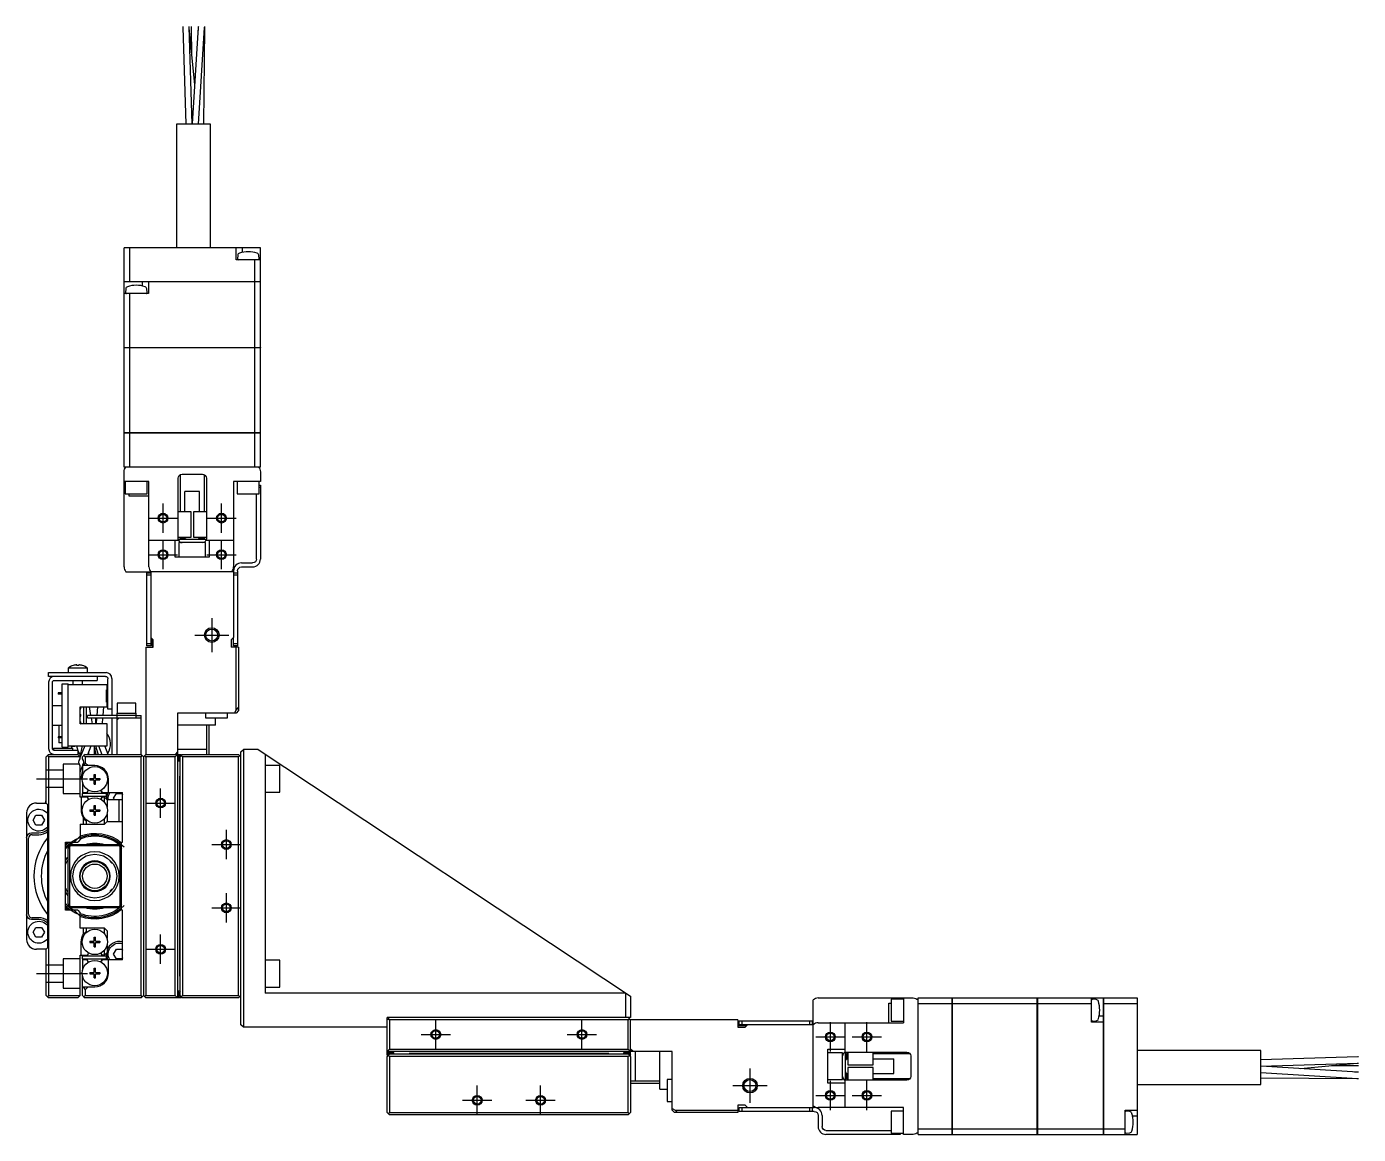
# Model space of a CAD drawing. Extents: x 0 to 1130, y -8 to 906.
# Drawn here: x 0 to 273.4, y 330.9 to 558.3 of the extents above; entities that cross this region are included whole.
import ezdxf

# ---------------------------------------------------------------- set-up
doc = ezdxf.new("R2010")
doc.units = 0
doc.header["$LTSCALE"] = 0.5
doc.linetypes.add('CENTER', pattern=[50.8, 31.75, -6.35, 6.35, -6.35])
doc.linetypes.add('DASHED', pattern=[19.05, 12.7, -6.35])
for name, color, linetype in [('MSM_CENTER', 1, 'CENTER'), ('MSM_CONTINUOUS', 7, 'CONTINUOUS'), ('MSM_DASHED', 4, 'DASHED'), ('MSM_NARROW', 5, 'CONTINUOUS')]:
    doc.layers.add(name, color=color, linetype=linetype)

msp = doc.modelspace()

# ---------------------------------------------------------------- linework, layer by layer
at = {"layer": 'MSM_CENTER'}
for p, q in [((28, 454.43), (28, 460.43)), ((40, 454.43), (40, 460.43)), ((25, 457.43), (31, 457.43)), ((37, 457.43), (43, 457.43)), ((28, 446.93), (28, 452.93)), ((40, 446.93), (40, 452.93)), ((25, 449.93), (31, 449.93)), ((37, 449.93), (43, 449.93)), ((38, 436.93), (38, 429.93)), ((34.5, 433.43), (41.5, 433.43)), ((2, 403.93), (12.5, 403.93)), ((27.5, 395.93), (27.5, 401.93)), ((24.5, 398.93), (30.5, 398.93)), ((41, 387.43), (41, 393.43)), ((38, 390.43), (44, 390.43)), ((41, 374.43), (41, 380.43)), ((38, 377.43), (44, 377.43)), ((27.5, 365.93), (27.5, 371.93)), ((24.5, 368.93), (30.5, 368.93)), ((2, 363.93), (12.5, 363.93)), ((84, 348.43), (84, 354.43)), ((114, 348.43), (114, 354.43)), ((165, 347.93), (165, 353.93)), ((172.5, 347.93), (172.5, 353.93)), ((81, 351.43), (87, 351.43)), ((111, 351.43), (117, 351.43)), ((162, 350.93), (168, 350.93)), ((169.5, 350.93), (175.5, 350.93)), ((148.5, 344.43), (148.5, 337.43)), ((165, 335.93), (165, 341.93)), ((172.5, 335.93), (172.5, 341.93)), ((92.5, 334.93), (92.5, 340.93)), ((105.5, 334.93), (105.5, 340.93)), ((145, 340.93), (152, 340.93)), ((89.5, 337.93), (95.5, 337.93)), ((102.5, 337.93), (108.5, 337.93)), ((162, 338.93), (168, 338.93)), ((169.5, 338.93), (175.5, 338.93))]:
    msp.add_line(p, q, dxfattribs=at)
at = {"layer": 'MSM_CONTINUOUS'}
for p, q in [((32.05, 558.33), (32.06, 558.21)), ((32.06, 558.21), (32.7, 538.33)), ((33.35, 558.26), (33.35, 558.33)), ((34, 538.33), (33.35, 558.26)), ((33.38, 558.05), (33.36, 558.33)), ((34.51, 546.48), (33.38, 558.05)), ((33.86, 557.66), (33.85, 558.33)), ((35.24, 558.21), (34, 538.35)), ((35.24, 558.33), (35.2, 557.55)), ((35.25, 558.33), (35.24, 558.21)), ((35.3, 538.33), (36.54, 558.13)), ((36.4, 538.33), (36.55, 558)), ((36.54, 558.13), (36.55, 558.33)), ((36.55, 558), (36.55, 558.33)), ((33.89, 552.81), (33.86, 557.66)), ((37.77, 538.33), (30.77, 538.33)), ((30.77, 538.33), (30.77, 512.93)), ((37.77, 512.93), (37.77, 538.33)), ((20, 506.04), (20, 512.93)), ((48, 512.93), (20, 512.93)), ((21.16, 506.04), (21.16, 512.93)), ((43, 510.43), (43, 512.93)), ((43.34, 511.41), (43.27, 510.64)), ((44.25, 512.93), (44.25, 511.99)), ((47.73, 510.64), (47.66, 511.41)), ((48, 506.04), (48, 512.93)), ((48, 510.43), (43, 510.43)), ((46.85, 506.04), (46.85, 510.43)), ((20, 506.04), (48, 506.04)), ((20, 492.43), (20, 506.03)), ((20, 506.03), (48, 506.03)), ((20.01, 506.03), (20.01, 506.04)), ((21.17, 506.03), (21.17, 506.04)), ((23.75, 506.03), (23.75, 505.1)), ((25, 506.03), (25, 503.53)), ((46.84, 506.03), (46.84, 506.04)), ((46.85, 492.43), (46.85, 506.03)), ((47.99, 506.03), (47.99, 506.04)), ((48, 492.43), (48, 506.03)), ((25, 503.53), (20, 503.53)), ((20.34, 504.52), (20.27, 503.75)), ((21.16, 492.43), (21.16, 503.53)), ((24.73, 503.75), (24.66, 504.52)), ((20, 492.43), (48, 492.43)), ((20, 474.93), (20, 492.42)), ((48, 492.42), (20, 492.42)), ((20.01, 492.43), (20.01, 492.42)), ((21.16, 474.93), (21.16, 492.42)), ((21.17, 492.43), (21.17, 492.42)), ((46.84, 492.43), (46.84, 492.42)), ((46.85, 474.93), (46.85, 492.42)), ((47.99, 492.43), (47.99, 492.42)), ((48, 474.93), (48, 492.42)), ((20, 474.93), (48, 474.93)), ((20, 467.93), (20, 474.92)), ((48, 474.92), (20, 474.92)), ((20.01, 474.93), (20.01, 474.92)), ((21.16, 467.93), (21.16, 474.92)), ((21.17, 474.93), (21.17, 474.92)), ((46.84, 474.93), (46.84, 474.92)), ((46.85, 467.93), (46.85, 474.92)), ((47.99, 474.93), (47.99, 474.92)), ((48, 467.93), (48, 474.92)), ((48, 467.93), (20, 467.93)), ((20, 447.43), (20, 466.93)), ((25.1, 464.93), (20, 464.93)), ((20.25, 464.93), (20.25, 462.43)), ((24.75, 462.43), (24.75, 464.93)), ((25.1, 447.43), (25.1, 464.93)), ((31.1, 453.23), (31.1, 465.63)), ((31.5, 466.32), (31.5, 458.73)), ((31.9, 466.43), (36.1, 466.43)), ((36.5, 458.73), (36.5, 466.32)), ((36.9, 465.63), (36.9, 453.23)), ((42.5, 464.93), (42.5, 447.43)), ((48, 464.93), (42.5, 464.93)), ((43.25, 464.93), (43.25, 462.43)), ((47.75, 462.43), (47.75, 464.93)), ((48, 466.93), (48, 464.93)), ((20.25, 462.43), (24.75, 462.43)), ((21.05, 461.93), (21.05, 462.43)), ((35.5, 462.93), (32.5, 462.93)), ((32.5, 458.73), (32.5, 462.93)), ((35.5, 458.73), (35.5, 462.93)), ((43.25, 462.43), (47.75, 462.43)), ((47.2, 449.03), (47.2, 462.43)), ((47.75, 464.23), (48, 464.23)), ((48, 463.73), (47.75, 463.73)), ((48, 464.23), (48, 449.03)), ((25.1, 461.93), (21.05, 461.93)), ((33.75, 458.73), (31.1, 458.73)), ((33.75, 453.53), (33.75, 458.73)), ((36.9, 458.73), (34.25, 458.73)), ((34.25, 458.73), (34.25, 453.53)), ((25.1, 452.93), (31.13, 452.93)), ((30.5, 449.43), (30.5, 452.93)), ((31.1, 453.53), (33.75, 453.53)), ((36.88, 453.03), (31.12, 453.03)), ((31.13, 452.93), (31.13, 453.02)), ((31.16, 452.93), (31.13, 453.02)), ((36.75, 452.43), (31.25, 452.43)), ((31.25, 452.43), (31.25, 449.43)), ((31.5, 453.53), (31.5, 453.23)), ((31.5, 453.23), (32.5, 453.23)), ((31.5, 453.23), (31.7, 453.03)), ((32.5, 453.23), (32.5, 453.53)), ((32.87, 453.03), (32.5, 453.23)), ((34.25, 453.53), (36.9, 453.53)), ((35.5, 453.23), (35.13, 453.03)), ((35.5, 453.23), (35.5, 453.53)), ((35.5, 453.23), (36.5, 453.23)), ((36.3, 453.03), (36.5, 453.23)), ((36.5, 453.23), (36.5, 453.53)), ((36.75, 449.43), (36.75, 452.43)), ((36.87, 453.02), (36.85, 452.95)), ((36.87, 452.93), (36.87, 453.02)), ((36.87, 452.93), (42.5, 452.93)), ((37.5, 452.93), (37.5, 449.43)), ((37.5, 449.43), (30.5, 449.43)), ((20.38, 446.43), (25.48, 446.43)), ((24.7, 431.23), (24.7, 446.23)), ((24.7, 446.23), (25.5, 446.23)), ((25.5, 445.73), (24.7, 445.73)), ((25.5, 446.43), (25.5, 431.23)), ((42.5, 446.43), (25.5, 446.43)), ((42.5, 446.63), (42.5, 432.93)), ((42.5, 446.23), (43.3, 446.23)), ((43.3, 445.73), (42.5, 445.73)), ((43.3, 446.63), (43.3, 431.23)), ((44.1, 448.23), (46.4, 448.23)), ((44.1, 447.43), (46.4, 447.43)), ((25.5, 432.93), (26, 432.43)), ((25.75, 432.68), (25.75, 430.93)), ((26, 430.93), (26, 432.43)), ((42, 432.43), (42.5, 432.93)), ((42, 432.43), (42, 430.93)), ((42.5, 431.23), (42.5, 432.93)), ((24.5, 430.93), (24.5, 408.93)), ((24.5, 430.93), (26, 430.93)), ((24.7, 431.73), (25.5, 431.73)), ((25.5, 431.23), (24.7, 431.23)), ((43.5, 430.93), (42, 430.93)), ((42.5, 431.73), (43.3, 431.73)), ((43.3, 431.23), (42.5, 431.23)), ((43, 418.04), (43, 430.93)), ((43.5, 430.93), (43.5, 417.93)), ((12.5, 426.63), (8.5, 426.63)), ((8.5, 426.63), (8.5, 425.73)), ((9.57, 427.19), (9.55, 427.19)), ((10.3, 427.19), (10.3, 427.32)), ((10.7, 427.19), (10.3, 427.19)), ((10.7, 427.32), (10.7, 427.19)), ((11.45, 427.19), (11.43, 427.19)), ((12.5, 425.73), (12.5, 426.63)), ((4.5, 424.93), (4.5, 425.73)), ((4.5, 425.73), (16.3, 425.73)), ((16.2, 424.93), (4.5, 424.93)), ((5.7, 424.13), (14.5, 424.13)), ((9.5, 424.13), (9.5, 423.18)), ((11.5, 423.18), (11.5, 424.13)), ((14.5, 424.93), (14.5, 424.13)), ((16.7, 418.23), (16.7, 424.43)), ((17.5, 424.53), (17.5, 418.23)), ((4.5, 423.73), (4.5, 410.13)), ((5.3, 410.13), (5.3, 423.73)), ((7.3, 421.56), (6.5, 421.56)), ((6.5, 421.56), (6.5, 421.31)), ((7.3, 421.31), (6.5, 421.31)), ((7.3, 410.43), (7.3, 423.43)), ((7.3, 423.43), (8.5, 423.43)), ((8.5, 410.43), (8.5, 423.43)), ((16.5, 423.18), (8.5, 423.18)), ((16.4, 419.68), (16.4, 422.18)), ((16.5, 422.18), (16.4, 422.18)), ((16.4, 421.38), (16.5, 421.38)), ((16.5, 422.18), (16.5, 423.18)), ((16.5, 420.48), (16.5, 421.38)), ((16.5, 421.18), (16.7, 421.18)), ((7.3, 418.93), (5.3, 418.93)), ((11, 418.68), (16.5, 418.68)), ((11, 415.18), (11, 418.68)), ((11.7, 418.68), (11.7, 415.18)), ((12.2, 418.68), (12.2, 415.18)), ((13.21, 416.93), (12.9, 418.68)), ((14.57, 418.68), (14.41, 416.93)), ((15.72, 416.93), (15.88, 418.68)), ((16.4, 421.01), (16.5, 421.01)), ((16.4, 420.86), (16.5, 420.86)), ((16.4, 420.48), (16.5, 420.48)), ((16.5, 419.68), (16.4, 419.68)), ((16.5, 418.68), (16.5, 419.68)), ((22.4, 419.43), (18.6, 419.43)), ((18.6, 419.43), (18.6, 417.43)), ((22.4, 417.43), (22.4, 419.43)), ((43, 418.04), (43.5, 418.54)), ((12.5, 416.43), (12.5, 416.93)), ((22.5, 416.93), (12.5, 416.93)), ((12.5, 416.43), (23.5, 416.43)), ((13.52, 415.18), (13.3, 416.43)), ((14.14, 416.43), (14.11, 415.18)), ((14.37, 416.43), (14.25, 415.18)), ((15.56, 415.18), (15.67, 416.43)), ((17.5, 418.23), (16.7, 418.23)), ((17.47, 418.23), (17.47, 416.93)), ((17.47, 416.43), (17.47, 408.93)), ((18.5, 417.43), (18.5, 408.93)), ((18.5, 417.43), (22.5, 417.43)), ((18.5, 415.93), (19, 416.43)), ((22.5, 416.43), (22.5, 417.43)), ((22.5, 416.93), (23.5, 416.93)), ((23.5, 408.93), (23.5, 416.93)), ((31, 417.43), (31, 358.93)), ((43, 417.43), (31, 417.43)), ((36.75, 417.43), (36.75, 416.43)), ((36.75, 416.43), (41.25, 416.43)), ((38.75, 414.93), (38.75, 416.43)), ((41.25, 416.43), (41.25, 417.43)), ((42.69, 417.43), (43, 418.04)), ((43.5, 417.93), (43, 417.43)), ((5.3, 414.93), (7.3, 414.93)), ((6.62, 414.93), (6.62, 412.56)), ((16.5, 415.18), (11, 415.18)), ((16.5, 410.68), (16.5, 415.18)), ((38.75, 414.93), (31, 414.93)), ((37, 408.93), (37, 414.93)), ((37.5, 408.93), (37.5, 414.93)), ((5.5, 410.23), (9.5, 410.23)), ((5.5, 410.23), (5.5, 409.78)), ((6.5, 412.56), (6.5, 412.31)), ((7.3, 412.56), (6.5, 412.56)), ((7.3, 412.31), (6.5, 412.31)), ((6.62, 412.31), (6.62, 411.32)), ((7.3, 411.32), (6.62, 411.32)), ((7.3, 410.43), (8.5, 410.43)), ((8.5, 410.68), (16.5, 410.68)), ((9.19, 410.52), (9.19, 410.23)), ((9.9, 410.52), (9.19, 410.52)), ((9.5, 409.73), (9.5, 410.23)), ((9.9, 410.68), (9.9, 410.52)), ((11.41, 410.68), (10.94, 408.5)), ((11.98, 410.68), (11, 408.38)), ((12.54, 408.93), (13.28, 410.68)), ((13.91, 408.93), (13.94, 410.68)), ((14.15, 410.68), (14.71, 408.93)), ((14.72, 410.68), (15.46, 408.93)), ((16.77, 408.93), (16.02, 410.68)), ((4, 408.43), (4.5, 408.93)), ((4, 398.93), (4, 408.43)), ((4.25, 408.68), (4.5, 408.43)), ((4.5, 408.93), (10.5, 408.93)), ((4.5, 408.43), (4.5, 359.43)), ((11, 408.43), (4.5, 408.43)), ((10.5, 409.73), (5.7, 409.73)), ((10.5, 409.73), (10.5, 408.93)), ((10.5, 408.93), (11, 408.43)), ((11, 407.99), (11, 408.43)), ((11.5, 408.43), (11.75, 408.68)), ((11.5, 407.99), (11.5, 408.43)), ((12, 408.93), (11.75, 408.68)), ((11.75, 408.68), (12, 408.43)), ((12, 408.93), (23.5, 408.93)), ((12, 408.43), (12, 407.23)), ((23.5, 408.43), (12, 408.43)), ((12.71, 409.35), (12.71, 408.93)), ((14.08, 408.93), (13.94, 409.87)), ((14.06, 409.67), (14.2, 408.93)), ((24, 408.43), (23.5, 408.93)), ((23.5, 408.43), (23.75, 408.68)), ((23.5, 359.43), (23.5, 408.43)), ((24.25, 408.68), (24, 408.43)), ((24, 408.43), (24, 359.43)), ((24.5, 408.93), (24.25, 408.68)), ((24.5, 408.43), (24.25, 408.68)), ((24.5, 408.93), (31.7, 408.93)), ((24.5, 408.43), (24.5, 359.43)), ((30.5, 408.43), (24.5, 408.43)), ((31, 409.43), (30.5, 408.93)), ((31, 408.93), (30.5, 408.43)), ((30.5, 359.43), (30.5, 408.43)), ((37, 409.93), (31, 409.93)), ((31.2, 408.93), (31.2, 407.53)), ((31.5, 407.53), (31.2, 407.53)), ((31.4, 408.53), (31.4, 407.83)), ((32, 408.93), (31.5, 408.43)), ((31.5, 359.43), (31.5, 408.43)), ((31.7, 408.93), (31.8, 408.83)), ((31.7, 408.83), (31.9, 408.83)), ((31.75, 408.68), (32, 408.43)), ((32, 408.93), (43.5, 408.93)), ((32, 408.43), (32, 359.43)), ((43.5, 408.43), (32, 408.43)), ((44, 408.43), (43.5, 408.93)), ((43.5, 408.43), (43.75, 408.68)), ((43.5, 359.43), (43.5, 408.43)), ((44, 409.43), (44.5, 409.93)), ((44, 353.43), (44, 409.43)), ((44.5, 409.93), (44.5, 352.93)), ((47.5, 409.93), (44.5, 409.93)), ((47.5, 409.93), (124, 359.3)), ((49, 408.94), (49, 359.93)), ((11, 400.13), (11, 406.67)), ((11, 405.31), (11.5, 406.49)), ((11.17, 403.93), (11.5, 405.45)), ((11.5, 406.67), (11.5, 404.54)), ((14, 406.63), (11.5, 406.63)), ((12, 407.23), (11.58, 406.63)), ((12.6, 406.63), (12, 407.23)), ((13.86, 404.83), (14.15, 404.83)), ((13.86, 404.04), (13.86, 404.83)), ((14.15, 404.04), (14.15, 404.83)), ((52, 406.68), (49, 406.68)), ((52, 401.18), (52, 406.68)), ((11.4, 403.93), (11, 403.93)), ((11.5, 403.12), (11.5, 401.13)), ((13, 403.98), (13.8, 403.98)), ((13, 403.98), (13, 403.69)), ((13, 403.69), (13.8, 403.69)), ((13.53, 403.69), (13.53, 403.98)), ((14.15, 404.3), (13.86, 404.3)), ((13.86, 402.83), (13.86, 403.63)), ((13.86, 403.36), (14.15, 403.36)), ((13.86, 402.83), (14.15, 402.83)), ((14.15, 402.83), (14.15, 403.63)), ((14.21, 403.98), (15, 403.98)), ((14.21, 403.69), (15, 403.69)), ((14.47, 403.69), (14.47, 403.98)), ((15, 403.98), (15, 403.69)), ((16.8, 401.13), (16.8, 403.83)), ((31.39, 404.43), (31.39, 363.43)), ((31.5, 404.43), (31.39, 404.43)), ((3.88, 398.93), (4, 399.63)), ((12.46, 400.13), (11, 400.13)), ((11.2, 400.13), (11.2, 397.43)), ((11.39, 400.93), (11.39, 400.33)), ((16.39, 400.93), (11.39, 400.93)), ((11.39, 400.33), (16.39, 400.33)), ((11.5, 401.13), (12.46, 401.13)), ((12.46, 401.13), (12.63, 401.42)), ((12.46, 400.13), (12.63, 399.84)), ((15.37, 401.42), (15.54, 401.13)), ((15.37, 399.84), (15.54, 400.13)), ((15.54, 401.13), (19.7, 401.13)), ((16, 400.13), (15.54, 400.13)), ((16, 399.09), (16, 400.13)), ((16, 400.13), (16.5, 399.63)), ((16.39, 400.33), (16.39, 400.93)), ((16.5, 399.63), (16.5, 398.14)), ((19.7, 399.63), (16.5, 399.63)), ((17.85, 399.93), (18.42, 400.93)), ((18.02, 399.63), (17.85, 399.93)), ((18.42, 400.93), (19.58, 400.93)), ((19, 395.13), (19, 399.63)), ((19.58, 400.93), (19.7, 400.72)), ((19.7, 390.93), (19.7, 401.13)), ((49, 401.18), (52, 401.18)), ((0, 396.93), (0, 370.93)), ((1.35, 395.43), (1.92, 396.43)), ((1.92, 396.43), (3.08, 396.43)), ((2, 398.93), (4, 398.93)), ((3.08, 396.43), (3.65, 395.43)), ((4.35, 398.58), (4, 398.93)), ((4.35, 369.28), (4.35, 398.58)), ((13, 397.58), (13.8, 397.58)), ((13, 397.58), (13, 397.29)), ((13, 397.29), (13.8, 397.29)), ((13.53, 397.29), (13.53, 397.58)), ((13.86, 398.43), (14.15, 398.43)), ((13.86, 397.64), (13.86, 398.43)), ((14.15, 397.9), (13.86, 397.9)), ((13.86, 396.43), (13.86, 397.23)), ((13.86, 396.96), (14.15, 396.96)), ((13.86, 396.43), (14.15, 396.43)), ((14.15, 397.64), (14.15, 398.43)), ((14.15, 396.43), (14.15, 397.23)), ((14.21, 397.58), (15, 397.58)), ((14.21, 397.29), (15, 397.29)), ((14.47, 397.29), (14.47, 397.58)), ((15, 397.58), (15, 397.29)), ((16.5, 396.72), (16.5, 395.13)), ((1.92, 394.43), (1.35, 395.43)), ((3.08, 394.43), (1.92, 394.43)), ((3.65, 395.43), (3.08, 394.43)), ((11, 394.63), (16, 394.63)), ((11, 394.63), (11, 391.43)), ((11.7, 394.63), (11.7, 395.83)), ((12.2, 395.29), (12.2, 394.63)), ((16, 394.63), (16, 395.77)), ((16.5, 395.13), (16, 394.63)), ((16.5, 395.13), (19.7, 395.13)), ((0.38, 376.16), (0.38, 391.7)), ((1, 392.83), (2.5, 392.83)), ((1.13, 392.45), (2.5, 392.45)), ((9.79, 390.93), (11, 392.14)), ((11, 391.43), (10.5, 390.93)), ((8, 390.93), (10.5, 390.93)), ((8, 376.93), (8, 390.93)), ((8.5, 389.63), (8.8, 389.93)), ((8.5, 378.23), (8.5, 389.63)), ((9, 390.13), (8.8, 389.93)), ((8.8, 389.93), (8.8, 377.93)), ((9, 390.13), (9.3, 390.43)), ((19, 390.13), (9, 390.13)), ((9.3, 390.43), (18.7, 390.43)), ((18.7, 390.43), (19, 390.13)), ((19.2, 389.93), (19, 390.13)), ((19.2, 377.93), (19.2, 389.93)), ((19.2, 389.93), (19.5, 389.63)), ((19.5, 376.93), (19.5, 390.93)), ((19.5, 390.93), (19.7, 390.93)), ((17.2, 386.91), (17.2, 387.09)), ((17.2, 386.91), (17.43, 386.68)), ((17.43, 386.85), (17.43, 386.68)), ((17.43, 386.68), (17.56, 386.68)), ((17.56, 386.68), (17.56, 386.68)), ((11.04, 382.87), (11.04, 382.87)), ((16.97, 382.87), (16.97, 382.87)), ((12.56, 381.13), (12.63, 381.13)), ((12.69, 381.07), (12.63, 381.13)), ((15.38, 381.13), (15.31, 381.07)), ((15.38, 381.13), (15.44, 381.13)), ((17.43, 381.18), (17.2, 380.96)), ((17.2, 380.77), (17.2, 380.96)), ((17.43, 381.18), (17.43, 381.01)), ((17.56, 381.18), (17.43, 381.18)), ((8.8, 377.93), (8.5, 378.23)), ((8.8, 377.93), (9, 377.73)), ((9, 377.73), (19, 377.73)), ((9.3, 377.43), (9, 377.73)), ((18.7, 377.43), (9.3, 377.43)), ((19, 377.73), (18.7, 377.43)), ((19, 377.73), (19.2, 377.93)), ((19.5, 378.23), (19.2, 377.93)), ((2.5, 375.03), (1, 375.03)), ((2.5, 375.41), (1.13, 375.41)), ((10.5, 376.93), (8, 376.93)), ((11, 375.72), (9.79, 376.93)), ((10.5, 376.93), (11, 376.43)), ((11, 373.23), (11, 376.43)), ((19.7, 376.93), (19.5, 376.93)), ((19.7, 366.73), (19.7, 376.93)), ((1.35, 372.43), (1.92, 373.43)), ((1.92, 371.43), (1.35, 372.43)), ((1.92, 373.43), (3.08, 373.43)), ((3.08, 373.43), (3.65, 372.43)), ((3.65, 372.43), (3.08, 371.43)), ((16, 373.23), (11, 373.23)), ((11.7, 372.03), (11.7, 373.23)), ((12.2, 373.23), (12.2, 372.58)), ((16, 372.09), (16, 373.23)), ((16, 373.23), (16.5, 372.73)), ((16.5, 372.73), (16.5, 371.14)), ((3.08, 371.43), (1.92, 371.43)), ((4, 368.93), (4.35, 369.28)), ((11.2, 367.73), (11.2, 370.43)), ((13, 370.58), (13.8, 370.58)), ((13, 370.58), (13, 370.29)), ((13, 370.29), (13.8, 370.29)), ((13.53, 370.29), (13.53, 370.58)), ((13.86, 371.43), (14.15, 371.43)), ((13.86, 370.64), (13.86, 371.43)), ((14.15, 370.9), (13.86, 370.9)), ((13.86, 369.43), (13.86, 370.23)), ((13.86, 369.96), (14.15, 369.96)), ((13.86, 369.43), (14.15, 369.43)), ((14.15, 370.64), (14.15, 371.43)), ((14.15, 369.43), (14.15, 370.23)), ((14.21, 370.58), (15, 370.58)), ((14.21, 370.29), (15, 370.29)), ((14.47, 370.29), (14.47, 370.58)), ((15, 370.58), (15, 370.29)), ((16.5, 369.72), (16.5, 368.23)), ((4, 368.93), (2, 368.93)), ((4, 359.43), (4, 368.93)), ((11, 367.73), (12.46, 367.73)), ((11, 359.43), (11, 367.73)), ((11.39, 367.53), (11.39, 366.93)), ((16.39, 367.53), (11.39, 367.53)), ((11.39, 366.93), (16.39, 366.93)), ((12.46, 366.73), (11.5, 366.73)), ((11.5, 366.73), (11.5, 364.74)), ((12.63, 368.02), (12.46, 367.73)), ((12.63, 366.44), (12.46, 366.73)), ((15.54, 367.73), (15.37, 368.02)), ((15.54, 366.73), (15.37, 366.44)), ((16, 367.73), (15.54, 367.73)), ((19.7, 366.73), (15.54, 366.73)), ((16, 367.73), (16, 368.77)), ((16.5, 368.23), (16, 367.73)), ((16.39, 366.93), (16.39, 367.53)), ((16.8, 364.03), (16.8, 366.73)), ((17.85, 367.93), (18.42, 368.93)), ((18.42, 366.93), (17.85, 367.93)), ((18.42, 368.93), (19.58, 368.93)), ((19.58, 366.93), (18.42, 366.93)), ((19.58, 368.93), (19.7, 368.72)), ((19.7, 367.14), (19.58, 366.93)), ((52, 366.68), (49, 366.68)), ((52, 361.18), (52, 366.68)), ((11.4, 363.93), (11, 363.93)), ((13, 364.18), (13.8, 364.18)), ((13, 364.18), (13, 363.89)), ((13, 363.89), (13.8, 363.89)), ((13.53, 363.89), (13.53, 364.18)), ((13.86, 365.03), (14.15, 365.03)), ((13.86, 364.24), (13.86, 365.03)), ((14.15, 364.5), (13.86, 364.5)), ((13.86, 363.03), (13.86, 363.83)), ((14.15, 364.24), (14.15, 365.03)), ((14.15, 363.03), (14.15, 363.83)), ((14.21, 364.18), (15, 364.18)), ((14.21, 363.89), (15, 363.89)), ((14.47, 363.89), (14.47, 364.18)), ((15, 364.18), (15, 363.89)), ((11.5, 359.43), (11.5, 363.32)), ((11.5, 361.23), (14, 361.23)), ((11.58, 361.23), (12, 360.63)), ((12, 360.63), (12.6, 361.23)), ((13.86, 363.56), (14.15, 363.56)), ((13.86, 363.03), (14.15, 363.03)), ((31.5, 363.43), (31.39, 363.43)), ((49, 361.18), (52, 361.18)), ((4.5, 358.93), (4, 359.43)), ((4.5, 359.43), (4.25, 359.18)), ((4.5, 359.43), (11, 359.43)), ((10.5, 358.93), (4.5, 358.93)), ((11, 359.43), (10.5, 358.93)), ((11.75, 359.18), (11.5, 359.43)), ((12, 359.43), (11.75, 359.18)), ((11.75, 359.18), (12, 358.93)), ((12, 360.63), (12, 359.43)), ((12, 359.43), (23.5, 359.43)), ((23.5, 358.93), (12, 358.93)), ((23.75, 359.18), (23.5, 359.43)), ((23.5, 358.93), (24, 359.43)), ((24, 359.43), (24.5, 358.93)), ((24.25, 359.18), (24.5, 359.43)), ((24.5, 359.43), (30.5, 359.43)), ((31.7, 358.93), (24.5, 358.93)), ((30.5, 359.43), (31, 358.93)), ((31.5, 360.33), (31.2, 360.33)), ((31.2, 358.93), (31.2, 360.33)), ((31.4, 360.03), (31.4, 359.33)), ((31.5, 359.43), (32, 358.93)), ((31.8, 359.03), (31.7, 358.93)), ((31.9, 359.03), (31.7, 359.03)), ((32, 359.43), (31.75, 359.18)), ((32, 359.43), (43.5, 359.43)), ((43.5, 358.93), (32, 358.93)), ((43.75, 359.18), (43.5, 359.43)), ((43.5, 358.93), (44, 359.43)), ((123.04, 359.93), (49, 359.93)), ((123, 354.93), (123, 359.93)), ((124, 359.3), (124, 354.93)), ((161.5, 353.45), (161.5, 358.55)), ((162.5, 358.93), (182, 358.93)), ((177.5, 358.68), (177.5, 354.18)), ((180, 358.68), (177.5, 358.68)), ((180, 358.93), (180, 353.83)), ((183, 330.93), (183, 358.93)), ((183, 358.93), (189.99, 358.93)), ((189.99, 330.93), (189.99, 358.93)), ((190, 358.92), (189.99, 358.92)), ((190, 358.93), (190, 330.93)), ((190, 358.93), (207.49, 358.93)), ((207.49, 330.93), (207.49, 358.93)), ((207.5, 358.92), (207.49, 358.92)), ((207.5, 358.93), (207.5, 330.93)), ((207.5, 358.93), (221.1, 358.93)), ((218.6, 353.93), (218.6, 358.93)), ((219.59, 358.59), (218.82, 358.66)), ((221.1, 330.93), (221.1, 358.93)), ((221.1, 358.92), (221.11, 358.92)), ((221.11, 358.93), (221.11, 330.93)), ((221.11, 358.93), (228, 358.93)), ((228, 358.93), (228, 330.93)), ((177, 357.88), (177.5, 357.88)), ((177, 353.83), (177, 357.88)), ((183, 357.78), (189.99, 357.78)), ((190, 357.77), (189.99, 357.77)), ((190, 357.78), (207.49, 357.78)), ((207.5, 357.77), (207.49, 357.77)), ((207.5, 357.78), (218.6, 357.78)), ((221.1, 357.77), (221.11, 357.77)), ((221.11, 357.78), (228, 357.78)), ((44.5, 352.93), (44, 353.43)), ((74, 352.93), (44.5, 352.93)), ((74.5, 354.93), (74, 354.43)), ((74, 347.23), (74, 354.93)), ((124, 354.93), (74, 354.93)), ((74.25, 354.68), (74.5, 354.43)), ((74.5, 354.43), (74.5, 348.43)), ((123.5, 354.43), (74.5, 354.43)), ((124, 354.43), (123.5, 354.93)), ((123.5, 354.43), (123.75, 354.68)), ((123.5, 348.43), (123.5, 354.43)), ((124, 347.23), (124, 354.43)), ((146, 354.43), (124, 354.43)), ((146, 354.43), (146, 352.93)), ((147.75, 353.18), (146, 353.18)), ((146, 352.93), (147.5, 352.93)), ((146.3, 353.43), (146.3, 354.23)), ((146.3, 354.23), (161.3, 354.23)), ((161.5, 353.43), (146.3, 353.43)), ((146.8, 354.23), (146.8, 353.43)), ((148, 353.43), (147.5, 352.93)), ((160.8, 353.43), (160.8, 354.23)), ((161.3, 354.23), (161.3, 353.43)), ((161.5, 336.43), (161.5, 353.43)), ((162.5, 353.83), (180, 353.83)), ((168, 353.83), (168, 347.8)), ((177.5, 354.18), (180, 354.18)), ((221.1, 353.93), (218.6, 353.93)), ((218.82, 354.2), (219.59, 354.27)), ((221.1, 355.18), (220.17, 355.18)), ((74.5, 348.43), (74, 347.93)), ((132.5, 347.93), (74, 347.93)), ((74, 347.73), (75.4, 347.73)), ((74.5, 347.43), (74, 346.93)), ((74.1, 347.13), (74, 347.23)), ((74.1, 347.03), (74.1, 347.23)), ((75.1, 347.53), (74.4, 347.53)), ((74.5, 348.43), (123.5, 348.43)), ((74.5, 347.43), (123.5, 347.43)), ((75.4, 347.43), (75.4, 347.73)), ((119.5, 347.55), (78.5, 347.55)), ((78.5, 347.43), (78.5, 347.55)), ((119.5, 347.43), (119.5, 347.55)), ((122.6, 347.43), (122.6, 347.73)), ((124, 347.73), (122.6, 347.73)), ((123.6, 347.53), (122.9, 347.53)), ((124, 347.93), (123.5, 348.43)), ((123.75, 347.18), (123.5, 347.43)), ((124, 347.23), (123.9, 347.13)), ((123.9, 347.23), (123.9, 347.03)), ((124.5, 347.93), (124, 348.43)), ((125, 341.93), (125, 347.93)), ((130, 340.18), (130, 347.93)), ((132.5, 335.93), (132.5, 347.93)), ((164.5, 348.43), (168, 348.43)), ((164.5, 341.43), (164.5, 348.43)), ((167.5, 347.68), (164.5, 347.68)), ((167.5, 342.18), (167.5, 347.68)), ((168, 347.8), (168.09, 347.8)), ((168.01, 347.78), (168.09, 347.8)), ((168.1, 342.05), (168.1, 347.81)), ((168.3, 347.43), (168.1, 347.23)), ((168.3, 347.83), (180.7, 347.83)), ((168.3, 347.43), (168.3, 346.43)), ((168.6, 347.43), (168.3, 347.43)), ((168.6, 347.83), (168.6, 345.18)), ((173.8, 345.18), (173.8, 347.83)), ((181.39, 347.43), (173.8, 347.43)), ((253.4, 348.16), (228, 348.16)), ((253.4, 341.16), (253.4, 348.16)), ((74, 335.43), (74, 346.93)), ((74.5, 346.93), (74.25, 347.18)), ((123.5, 346.93), (74.5, 346.93)), ((74.5, 346.93), (74.5, 335.43)), ((123.75, 347.18), (123.5, 346.93)), ((123.5, 335.43), (123.5, 346.93)), ((124, 346.93), (123.75, 347.18)), ((124, 346.93), (124, 335.43)), ((168.1, 346.06), (168.3, 346.43)), ((168.3, 346.43), (168.6, 346.43)), ((168.6, 345.18), (173.8, 345.18)), ((168.6, 344.68), (168.6, 342.03)), ((173.8, 344.68), (168.6, 344.68)), ((173.8, 346.43), (178, 346.43)), ((173.8, 342.03), (173.8, 344.68)), ((178, 343.43), (178, 346.43)), ((181.5, 347.03), (181.5, 342.83)), ((273.28, 346.88), (253.4, 346.23)), ((253.4, 344.93), (273.33, 345.58)), ((273.28, 343.69), (253.42, 344.93)), ((261.55, 344.42), (273.12, 345.55)), ((267.88, 345.04), (272.73, 345.07)), ((272.73, 345.07), (273.4, 345.08)), ((273.12, 345.55), (273.4, 345.57)), ((273.4, 346.88), (273.28, 346.88)), ((273.33, 345.58), (273.4, 345.58)), ((124, 341.93), (130, 341.93)), ((131.5, 342.18), (131.5, 337.68)), ((132.5, 342.18), (131.5, 342.18)), ((164.5, 342.18), (167.5, 342.18)), ((168, 342.06), (168, 336.43)), ((168, 342.06), (168.09, 342.06)), ((168.09, 342.06), (168.01, 342.09)), ((168.3, 343.43), (168.1, 343.8)), ((168.1, 342.63), (168.3, 342.43)), ((168.3, 343.43), (168.3, 342.43)), ((168.3, 343.43), (168.6, 343.43)), ((168.3, 342.43), (168.6, 342.43)), ((180.7, 342.03), (168.3, 342.03)), ((173.8, 343.43), (178, 343.43)), ((173.8, 342.43), (181.39, 342.43)), ((253.4, 343.63), (273.2, 342.39)), ((253.4, 342.53), (273.07, 342.38)), ((273.4, 343.69), (272.62, 343.73)), ((273.07, 342.38), (273.4, 342.38)), ((273.2, 342.39), (273.4, 342.38)), ((273.4, 343.68), (273.28, 343.69)), ((124, 341.43), (130, 341.43)), ((130, 340.18), (131.5, 340.18)), ((168, 341.43), (164.5, 341.43)), ((228, 341.16), (253.4, 341.16)), ((131.5, 337.68), (132.5, 337.68)), ((147.5, 336.93), (146, 336.93)), ((146, 336.93), (146, 335.43)), ((146.3, 335.63), (146.3, 336.43)), ((146.3, 336.43), (161.7, 336.43)), ((146.8, 336.43), (146.8, 335.63)), ((147.5, 336.93), (148, 336.43)), ((160.8, 335.63), (160.8, 336.43)), ((161.3, 336.43), (161.3, 335.63)), ((180, 336.43), (162.5, 336.43)), ((180, 330.93), (180, 336.43)), ((74, 335.43), (74.5, 334.93)), ((74.25, 335.18), (74.5, 335.43)), ((74.5, 335.43), (123.5, 335.43)), ((123.5, 334.93), (74.5, 334.93)), ((123.5, 335.43), (123.75, 335.18)), ((123.5, 334.93), (123.75, 335.18)), ((123.75, 335.18), (124, 335.43)), ((132.5, 336.24), (133.11, 335.93)), ((133, 335.43), (132.5, 335.93)), ((146, 335.43), (133, 335.43)), ((133.11, 335.93), (146, 335.93)), ((133.11, 335.93), (133.61, 335.43)), ((161.7, 335.63), (146.3, 335.63)), ((162.5, 334.83), (162.5, 332.53)), ((163.3, 334.83), (163.3, 332.53)), ((177.5, 335.68), (177.5, 331.18)), ((180, 335.68), (177.5, 335.68)), ((225.5, 335.93), (228, 335.93)), ((225.5, 330.93), (225.5, 335.93)), ((226.48, 335.59), (225.71, 335.66)), ((228, 334.68), (227.06, 334.68)), ((164.1, 331.73), (177.5, 331.73)), ((179.3, 330.93), (164.1, 330.93)), ((177.5, 331.18), (180, 331.18)), ((178.8, 330.93), (178.8, 331.18)), ((179.3, 331.18), (179.3, 330.93)), ((182, 330.93), (180, 330.93)), ((183, 332.09), (189.99, 332.09)), ((183, 330.93), (189.99, 330.93)), ((190, 332.09), (189.99, 332.09)), ((190, 330.94), (189.99, 330.94)), ((190, 332.09), (207.49, 332.09)), ((190, 330.93), (207.49, 330.93)), ((207.5, 332.09), (207.49, 332.09)), ((207.5, 330.94), (207.49, 330.94)), ((207.5, 332.09), (221.1, 332.09)), ((207.5, 330.93), (221.1, 330.93)), ((221.1, 332.09), (221.11, 332.09)), ((221.1, 330.94), (221.11, 330.94)), ((221.11, 332.09), (225.5, 332.09)), ((221.11, 330.93), (228, 330.93)), ((225.71, 331.2), (226.48, 331.27))]:
    msp.add_line(p, q, dxfattribs=at)
for centre, radius in [((28, 457.43), 0.783), ((40, 457.43), 0.783), ((28, 449.93), 0.783), ((40, 449.93), 0.783), ((38, 433.43), 1.23), ((14, 403.83), 2.6), ((14, 397.43), 2.6), ((27.5, 398.93), 0.783), ((41, 390.43), 0.783), ((14, 383.93), 4.5), ((14, 383.93), 3), ((41, 377.43), 0.783), ((14, 370.43), 2.6), ((27.5, 368.93), 0.783), ((14, 364.03), 2.6), ((84, 351.43), 0.783), ((114, 351.43), 0.783), ((165, 350.93), 0.783), ((172.5, 350.93), 0.783), ((148.5, 340.93), 1.23), ((165, 338.93), 0.783), ((172.5, 338.93), 0.783), ((92.5, 337.93), 0.783), ((105.5, 337.93), 0.783)]:
    msp.add_circle(centre, radius, dxfattribs=at)
at = {"layer": 'MSM_CONTINUOUS', "extrusion": (0, 0, -1)}
for radius in [5, 3.15]:
    msp.add_circle((-14, 383.93), radius, dxfattribs=at)
at = {"layer": 'MSM_CONTINUOUS'}
for centre, radius, start, end in [((43.83, 511.36), 0.5, 107.6292, 175), ((45.5, 506.12), 6, 72.3708, 107.6292), ((47.17, 511.36), 0.5, 5, 72.3708), ((43.47, 510.62), 0.2, 175, 251.8051), ((47.53, 510.62), 0.2, 288.1949, 5), ((20.47, 503.73), 0.2, 175, 270), ((20.83, 504.47), 0.5, 107.6292, 175), ((22.5, 499.23), 6, 72.3708, 107.6292), ((24.17, 504.47), 0.5, 5, 72.3708), ((24.53, 503.73), 0.2, 270, 5), ((31.9, 453.23), 0.801, 202.2294, 269.9369), ((36.1, 453.23), 0.802, 270.0968, 339.256), ((46.4, 449.03), 1.6, 270, 0), ((21.5, 447.43), 1.5, 180, 221.8103), ((26.6, 447.43), 1.5, 180, 221.8103), ((41, 447.43), 1.5, 318.1897, 0), ((44.1, 446.63), 1.6, 90, 180), ((10.5, 424.13), 3.2, 107.27, 128.6822), ((10.5, 424.13), 3.19, 93.5904, 106.9053), ((10.5, 424.13), 3.19, 73.0947, 86.4096), ((10.5, 424.13), 3.2, 51.3178, 72.73), ((5.7, 423.73), 1.2, 90, 180), ((16.3, 424.53), 1.2, 0, 90), ((10.9, 418.43), 0.25, 293.5782, 66.4218), ((10.9, 416.93), 0.25, 293.5782, 66.4218), ((10.9, 415.43), 0.25, 293.5782, 66.4218), ((13.73, 411.08), 3.5, 326.9255, 37.7529), ((5.7, 410.13), 1.2, 180, 270), ((13.73, 411.08), 3.5, 186.5624, 219.1138), ((10.75, 407.33), 1, 318.5904, 41.4096), ((31.7, 408.53), 0.3, 90, 180), ((31.7, 407.83), 0.3, 180, 228.1897), ((14, 403.83), 2.8, 0, 90), ((13.89, 400.63), 1.59, 161.6416, 169.1069), ((13.89, 400.63), 1.59, 190.8931, 198.3584), ((14, 400.63), 1.59, 210, 216.1972), ((13.89, 400.63), 1.59, 10.8931, 34.2044), ((13.89, 400.63), 1.59, 325.7956, 349.1069), ((14, 400.63), 1.59, 323.8028, 330), ((19, 399.93), 2.6, 152.5136, 184.5966), ((2, 396.93), 2, 90, 180), ((14, 397.43), 2.8, 180, 229.9948), ((1.11, 391.72), 0.727, 89.9553, 181.4497), ((14, 383.93), 12.5, 140.5338, 219.4662), ((2.5, 395.43), 2.6, 270, 315.3603), ((2.5, 395.43), 2.98, 270, 308.3451), ((14, 383.93), 8.2, 47.8764, 111.4601), ((14, 383.93), 11, 151.3151, 208.6849), ((14, 383.93), 8.2, 121.3881, 137.0297), ((14, 383.93), 6.5, 147.7958, 157.3801), ((14, 383.93), 6.5, 202.6199, 212.2042), ((14, 383.93), 8.2, 222.9703, 238.6119), ((14, 383.93), 8.5, 225.0991, 314.9009), ((14, 383.93), 8.2, 248.5399, 312.1236), ((1.11, 376.14), 0.727, 179.9565, 271.4485), ((2.5, 372.43), 2.98, 51.6549, 90), ((2.5, 372.43), 2.6, 44.6397, 90), ((14, 370.43), 2.8, 130.0052, 145.2281), ((2, 370.93), 2, 180, 270), ((19, 367.93), 2.6, 74.3815, 164.0576), ((13.89, 367.23), 1.59, 161.6416, 169.1069), ((13.89, 367.23), 1.59, 190.8931, 198.3584), ((14, 367.23), 1.59, 143.8028, 150), ((13.89, 367.23), 1.59, 10.8931, 34.2044), ((13.89, 367.23), 1.59, 325.7956, 349.1069), ((14, 367.23), 1.59, 30, 36.1972), ((19, 367.93), 2.6, 175.4034, 207.4864), ((14, 364.03), 2.8, 270, 0), ((31.7, 360.03), 0.3, 131.8103, 180), ((31.7, 359.33), 0.3, 180, 270), ((162.5, 357.43), 1.5, 90, 131.8103), ((218.8, 358.46), 0.2, 85, 180), ((219.54, 358.1), 0.5, 17.6292, 85), ((214.3, 356.43), 6, 342.3708, 17.6292), ((162.5, 352.33), 1.5, 90, 131.8103), ((218.8, 354.4), 0.2, 180, 275), ((219.54, 354.76), 0.5, 275, 342.3708), ((74.4, 347.23), 0.3, 90, 180), ((75.1, 347.23), 0.3, 41.8103, 90), ((122.9, 347.23), 0.3, 90, 138.1897), ((123.6, 347.23), 0.3, 0, 90), ((168.3, 347.03), 0.8, 111.0584, 178.0853), ((168.3, 342.83), 0.8, 179.9993, 248.456), ((162.5, 337.93), 1.5, 228.1897, 270), ((161.7, 334.83), 1.6, 0, 90), ((225.69, 335.46), 0.2, 85, 161.8051), ((226.43, 335.1), 0.5, 17.6292, 85), ((221.19, 333.43), 6, 342.3708, 17.6292), ((164.1, 332.53), 1.6, 180, 270), ((225.69, 331.4), 0.2, 198.1949, 275), ((226.43, 331.76), 0.5, 275, 342.3708)]:
    msp.add_arc(centre, radius, start, end, dxfattribs=at)
at = {"layer": 'MSM_CONTINUOUS', "extrusion": (0, 0, -1)}
for centre, radius, start, end in [((-21.5, 466.93), 1.5, 0, 41.8103), ((-46.5, 466.93), 1.5, 138.1897, 180), ((-31.9, 465.63), 0.8, 0, 90), ((-36.1, 465.63), 0.8, 90, 180), ((-31.9, 453.23), 0.8, 344.8734, 0), ((-36.1, 453.23), 0.8, 180, 195.1266), ((-46.4, 449.03), 0.8, 180, 270), ((-44.1, 446.63), 0.8, 0, 90), ((-5.7, 423.73), 0.4, 0, 90), ((-16.2, 424.43), 0.5, 90, 180), ((-5.7, 410.13), 0.4, 270, 0), ((-14.65, 409.78), 0.6, 349.1542, 52.4513), ((-11.75, 407.33), 1, 318.5904, 41.4096), ((-13.35, 409.78), 0.6, 163.9147, 171.7575), ((-13.8, 404.04), 0.06, 180, 270), ((-13.8, 403.63), 0.06, 90, 180), ((-14.21, 404.04), 0.06, 270, 360), ((-14.21, 403.63), 0.06, 0, 90), ((-14, 400.63), 1.59, 30, 36.1972), ((-14, 400.63), 1.59, 143.8028, 150), ((-19, 399.93), 2.25, 352.3377, 32.231), ((-2.5, 395.43), 2.25, 214.6921, 145.3079), ((-13.8, 397.64), 0.06, 180, 270), ((-13.8, 397.23), 0.06, 90, 180), ((-14.21, 397.64), 0.06, 270, 360), ((-14.21, 397.23), 0.06, 0, 90), ((-1, 391.83), 1, 0, 90), ((-14, 383.93), 8.5, 45.0991, 134.9009), ((-14, 383.93), 8.8, 70.0677, 128.6822), ((-14, 383.93), 9, 48.1897, 51.0576), ((-14, 383.93), 8.8, 47.0141, 52.6982), ((-14, 383.93), 6.8, 72.9174, 107.0826), ((-14, 383.93), 6.8, 28.0725, 36.0189), ((-14, 383.93), 6.8, 323.9811, 331.9275), ((-14, 383.93), 8.8, 307.3018, 312.9859), ((-14, 383.93), 6.8, 252.9174, 287.0826), ((-1, 376.03), 1, 270, 0), ((-2.5, 372.43), 2.25, 214.6921, 145.3079), ((-14, 383.93), 9, 308.9424, 311.8103), ((-14, 383.93), 8.8, 231.3178, 289.9323), ((-14, 370.43), 2.8, 0, 34.7719), ((-13.8, 370.64), 0.06, 180, 270), ((-13.8, 370.23), 0.06, 90, 180), ((-14.21, 370.64), 0.06, 270, 0), ((-14.21, 370.23), 0.06, 0, 90), ((-19, 367.93), 2.25, 327.769, 108.1262), ((-14, 367.23), 1.59, 323.8028, 330), ((-14, 367.23), 1.59, 210, 216.1972), ((-13.8, 364.24), 0.06, 180, 270), ((-13.8, 363.83), 0.06, 90, 180), ((-14.21, 364.24), 0.06, 270, 0), ((-14.21, 363.83), 0.06, 0, 90), ((-182, 357.43), 1.5, 90, 131.8103), ((-168.3, 347.03), 0.8, 74.8734, 90), ((-180.7, 347.03), 0.8, 90, 180), ((-168.3, 342.83), 0.8, 270, 285.1266), ((-180.7, 342.83), 0.8, 180, 270), ((-161.7, 334.83), 0.8, 90, 180), ((-164.1, 332.53), 0.8, 270, 0), ((-182, 332.43), 1.5, 228.1897, 270)]:
    msp.add_arc(centre, radius, start, end, dxfattribs=at)
at = {"layer": 'MSM_DASHED'}
for p, q in [((7.5, 405.68), (4, 405.68)), ((7.5, 406.93), (7.5, 400.93)), ((10.83, 406.93), (7.5, 406.93)), ((4, 402.18), (7.5, 402.18)), ((7.5, 400.93), (11, 400.93)), ((7.5, 366.93), (7.5, 360.93)), ((11, 366.93), (7.5, 366.93)), ((7.5, 365.68), (4, 365.68)), ((4, 362.18), (7.5, 362.18)), ((7.5, 360.93), (11, 360.93))]:
    msp.add_line(p, q, dxfattribs=at)
at = {"layer": 'MSM_NARROW'}
msp.add_line((17.56, 386.68), (17.56, 386.68), dxfattribs=at)
for centre, radius in [((28, 457.43), 1), ((40, 457.43), 1), ((28, 449.93), 1), ((40, 449.93), 1), ((38, 433.43), 1.5), ((27.5, 398.93), 1), ((41, 390.43), 1), ((14, 383.93), 2.5), ((41, 377.43), 1), ((27.5, 368.93), 1), ((84, 351.43), 1), ((114, 351.43), 1), ((165, 350.93), 1), ((172.5, 350.93), 1), ((148.5, 340.93), 1.5), ((165, 338.93), 1), ((172.5, 338.93), 1), ((92.5, 337.93), 1), ((105.5, 337.93), 1)]:
    msp.add_circle(centre, radius, dxfattribs=at)

doc.saveas('drawing.dxf')
